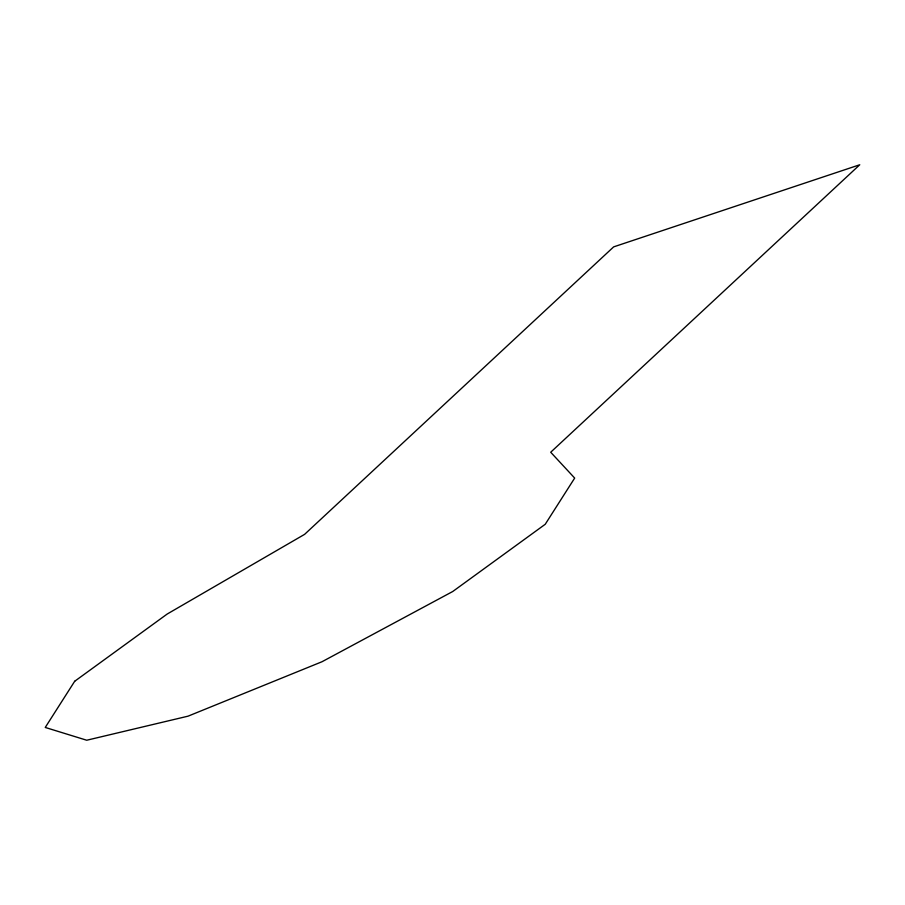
<?xml version="1.0" encoding="UTF-8"?>
<svg xmlns="http://www.w3.org/2000/svg" width="905" height="905" viewBox="0 0 905 905"><rect width="100%" height="100%" fill="white"/><g stroke="black" fill="none" stroke-linecap="round" stroke-linejoin="round"><path stroke-width="1.36" d="M74.696 681.261L45.25 727.45L86.733 740.233L188.036 716.172L322.01 661.736L452.749 591.497L545.24 524.267L574.675 478.078L550.704 452.24L859.75 164.767L613.658 246.873L304.612 534.346L167.176 614.043L74.696 681.261"/></g></svg>
